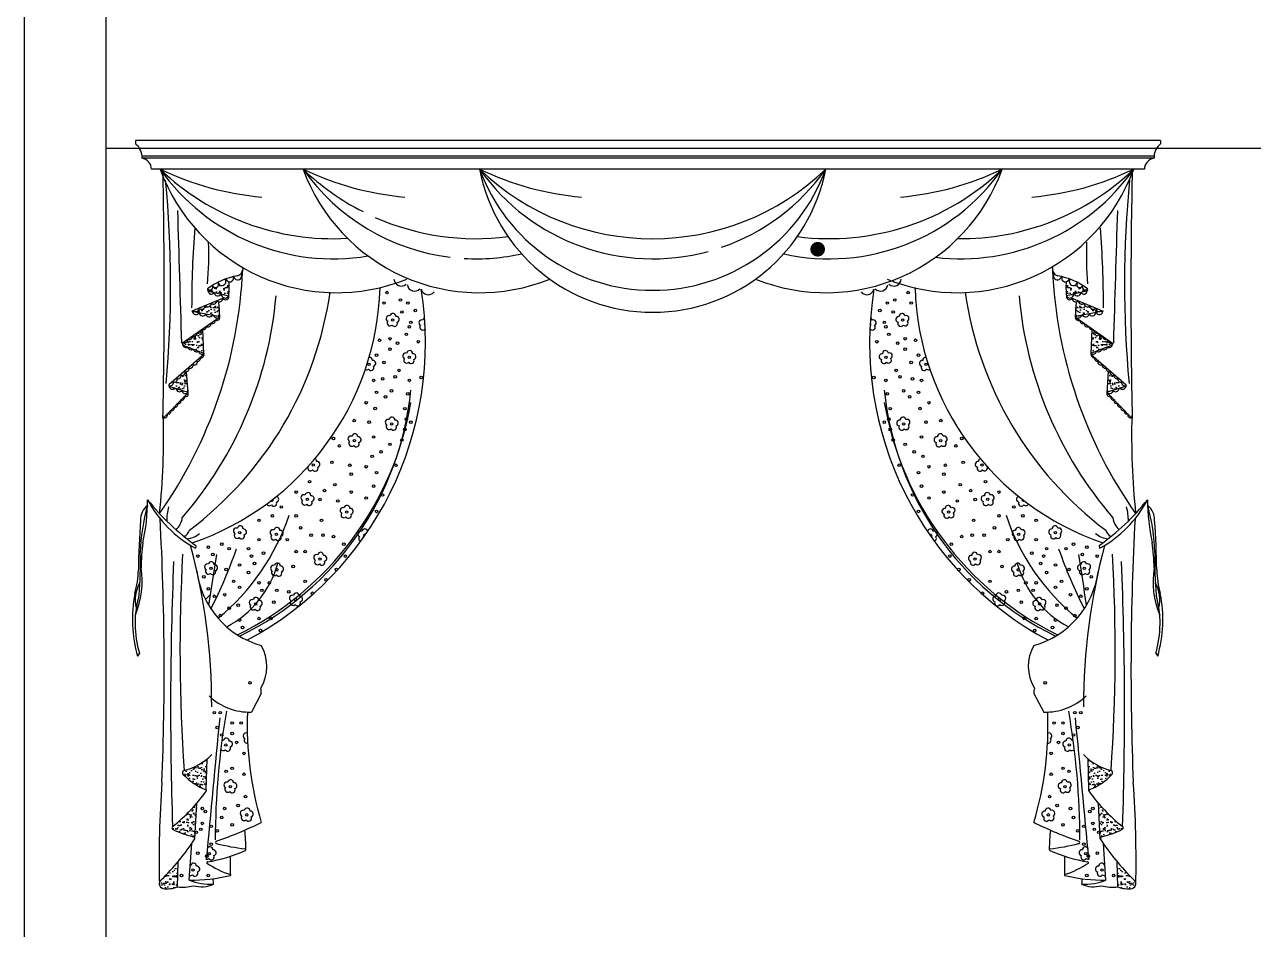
# Model space of a CAD drawing. Header units: inches. Extents: x 8.9 to 51.4, y 16 to 40.8.
# Drawn here: x 30.36 to 35.47, y 21.07 to 24.83 of the extents above; entities that cross this region are included whole.
import ezdxf

# ---------------------------------------------------------------- set-up
doc = ezdxf.new("R2010")
doc.units = ezdxf.units.IN
doc.header["$MEASUREMENT"] = 0
for name, color, linetype in [('02', 2, 'Continuous'), ('1', 1, 'Continuous'), ('4', 4, 'Continuous'), ('kadrbm', 4, 'Continuous')]:
    doc.layers.add(name, color=color, linetype=linetype)
pattern_1 = [(142.5, (36.10796, 23.697937), (0.00080543, 0.024636354), [0, -0.01943471, 0, -0.02173619, 0, -0.02077724]), (172.5, (36.10796, 23.697937), (-0.02262835, 0.03608394), [0, -0.010484514, 0, -0.01751681, 0, -0.006712646]), (212.5, (36.123687, 23.697937), (-0.03981741, 7.235e-05), [0, -0.006393, 0, -0.02301479, 0, -0.03004708]), (222.5, (36.123687, 23.697937), (-0.03843633, 0.01122194), [0, -0.0031965, 0, -0.01508747, 0, -0.01726109])]
pattern_2 = [(37.5, (29.790433, 23.697937), (-0.00080543, 0.024636354), [0, -0.01943471, 0, -0.02173619, 0, -0.02077724]), (7.5, (29.790433, 23.697937), (0.02262835, 0.03608394), [0, -0.010484514, 0, -0.01751681, 0, -0.006712646]), (327.5, (29.774706, 23.697937), (0.03981741, 7.235e-05), [0, -0.006393, 0, -0.02301479, 0, -0.03004708]), (317.5, (29.774706, 23.697937), (0.03843633, 0.01122194), [0, -0.0031965, 0, -0.01508747, 0, -0.01726109])]

# ---------------------------------------------------------------- blocks, each defined once
blk = doc.blocks.new('kadrbm')
at = {"layer": 'kadrbm', "color": 4}
blk.add_lwpolyline([(0, 0), (0, 24.7972), (21, 24.7972), (21, 0), (0, 0)], close=True, dxfattribs=at)
blk.add_lwpolyline([(20.6631, 0.3257), (20.6631, 24.4603), (0.3369, 24.4603), (0.3369, 0.3257), (20.6631, 0.3257)], dxfattribs=at)

msp = doc.modelspace()

# ---------------------------------------------------------------- hatches: boundary and pattern name
at = {"layer": '1'}
msp.add_hatch(color=256, dxfattribs=at).paths.add_polyline_path([(33.6867, 23.8978, 1), (33.6252, 23.8978, 1)])
h = msp.add_hatch(dxfattribs=at)
h.set_pattern_fill('AR-SAND', color=256, scale=0.000503386, style=0)
h.set_pattern_definition(pattern_1)
h.paths.add_polyline_path([(31.1623, 23.7594, -0.002213), (31.1646, 23.7606, 1.261236), (31.194, 23.7735, -0.003851), (31.1983, 23.7751, 0.308551), (31.2103, 23.7625, -0.033454), (31.2091, 23.7049), (31.209, 23.7049, 0.123261), (31.2087, 23.705), (31.1253, 23.7239, -0.404905), (31.121, 23.7332, 0.903782), (31.1416, 23.7476, -0.000451), (31.1421, 23.7479, 1.367822)])
h.paths.add_polyline_path([(31.0576, 23.6399, -0.022469), (31.0574, 23.6412), (31.0622, 23.6432, 0.696493), (31.0859, 23.653), (31.0868, 23.6534, 0.706726), (31.1107, 23.6632), (31.1116, 23.6636, 0.744617), (31.1358, 23.6736), (31.1364, 23.6738, 0.653987), (31.1595, 23.6834), (31.1603, 23.6837, 0.158064), (31.1677, 23.6796), (31.1717, 23.6178)])
h = msp.add_hatch(dxfattribs=at)
h.set_pattern_fill('AR-SAND', color=256, scale=0.000503386, style=0)
h.set_pattern_definition(pattern_2)
h.paths.add_polyline_path([(34.7361, 23.7594, 0.002213), (34.7338, 23.7606, -1.261236), (34.7044, 23.7735, 0.003851), (34.7001, 23.7751, -0.308551), (34.6881, 23.7625, 0.033454), (34.6893, 23.7049), (34.6894, 23.7049, -0.123261), (34.6897, 23.705), (34.7731, 23.7239, 0.404905), (34.7774, 23.7332, -0.903782), (34.7568, 23.7476, 0.000451), (34.7563, 23.7479, -1.367822)])
h.paths.add_polyline_path([(34.8408, 23.6399, 0.022469), (34.8409, 23.6412), (34.8362, 23.6432, -0.696493), (34.8125, 23.653), (34.8115, 23.6534, -0.706726), (34.7877, 23.6632), (34.7868, 23.6636, -0.744617), (34.7626, 23.6736), (34.762, 23.6738, -0.653987), (34.7388, 23.6834), (34.7381, 23.6837, -0.158064), (34.7307, 23.6796), (34.7267, 23.6178)])
h = msp.add_hatch(dxfattribs=at)
h.set_pattern_fill('AR-SAND', color=256, scale=0.000503386, style=0)
h.set_pattern_definition(pattern_1)
h.paths.add_polyline_path([(31.1019, 23.5629, -0.09209), (31.097, 23.5635, -0.536133), (31.0783, 23.5505), (31.0779, 23.5503, -0.519163), (31.0596, 23.5375), (31.0592, 23.5372, -0.545928), (31.0404, 23.524), (31.0399, 23.5237, -0.532779), (31.0212, 23.5107), (31.0173, 23.5079, 0.393423), (31.0189, 23.4994), (31.0611, 23.4829, 0.0036), (31.0613, 23.483, 0.003679), (31.0613, 23.4828), (31.1048, 23.4658, -0.101203), (31.1058, 23.4652)])
h = msp.add_hatch(dxfattribs=at)
h.set_pattern_fill('AR-SAND', color=256, scale=0.000503386, style=0)
h.set_pattern_definition(pattern_2)
h.paths.add_polyline_path([(34.7965, 23.5629, 0.09209), (34.8014, 23.5635, 0.536133), (34.8201, 23.5505), (34.8205, 23.5503, 0.519163), (34.8388, 23.5375), (34.8391, 23.5372, 0.545928), (34.858, 23.524), (34.8585, 23.5237, 0.532779), (34.8771, 23.5107), (34.881, 23.5079, -0.393423), (34.8795, 23.4994), (34.8373, 23.4829, -0.0036), (34.8371, 23.483, -0.003679), (34.8371, 23.4828), (34.7936, 23.4658, 0.101203), (34.7926, 23.4652)])
h = msp.add_hatch(dxfattribs=at)
h.set_pattern_fill('AR-SAND', color=256, scale=0.000503386, style=0)
h.set_pattern_definition(pattern_1)
h.paths.add_polyline_path([(31.0336, 23.3892, -0.105378), (31.0279, 23.3892, -0.508415), (31.0114, 23.3745, -0.486323), (30.9951, 23.3604, -0.486642), (30.9797, 23.3454, -0.590936), (30.9595, 23.3326, 0.250953), (30.9607, 23.3295), (31.0381, 23.304, -0.245867), (31.0397, 23.3028)])
h = msp.add_hatch(dxfattribs=at)
h.set_pattern_fill('AR-SAND', color=256, scale=0.000503386, style=0)
h.set_pattern_definition(pattern_2)
h.paths.add_polyline_path([(34.8648, 23.3892, 0.105378), (34.8705, 23.3892, 0.508415), (34.887, 23.3745, 0.486323), (34.9033, 23.3604, 0.486642), (34.9186, 23.3454, 0.590936), (34.9389, 23.3326, -0.250953), (34.9376, 23.3295), (34.8603, 23.304, 0.245867), (34.8587, 23.3028)])
h = msp.add_hatch(dxfattribs=at)
h.set_pattern_fill('AR-SAND', color=256, scale=0.000503386, style=0)
h.set_pattern_definition([(142.5, (36.10796, 23.499036), (0.00080543, 0.024636354), [0, -0.01943471, 0, -0.02173619, 0, -0.02077724]), (172.5, (36.10796, 23.499036), (-0.02262835, 0.03608394), [0, -0.010484514, 0, -0.01751681, 0, -0.006712646]), (212.5, (36.123687, 23.499036), (-0.03981741, 7.2346e-05), [0, -0.006392996, 0, -0.02301479, 0, -0.03004708]), (222.5, (36.123687, 23.499036), (-0.03843633, 0.01122194), [0, -0.0031965, 0, -0.01508747, 0, -0.01726109])])
h.paths.add_polyline_path([(31.0212, 21.7333, 0.420942), (31.0188, 21.7188, 0.117727), (31.1143, 21.653, -0.139443), (31.1157, 21.6525), (31.1187, 21.7813, -0.116669)])
h.paths.add_polyline_path([(31.059, 21.4589, -0.420641), (31.068, 21.4491), (31.076, 21.5974, -0.048778), (30.9747, 21.5003, 0.466885), (30.9755, 21.4896, 0.049498)])
h.paths.add_polyline_path([(30.9984, 21.3547, -0.026082), (30.9289, 21.2797, 0.201984), (30.9205, 21.2663, -0.000088), (30.9202, 21.2622, 0.329056), (30.9354, 21.2433, 0.122153), (30.9954, 21.2498)])
h = msp.add_hatch(dxfattribs=at)
h.set_pattern_fill('AR-SAND', color=256, scale=0.000503386, style=0)
h.set_pattern_definition([(37.5, (29.790433, 23.499036), (-0.00080543, 0.024636354), [0, -0.01943471, 0, -0.02173619, 0, -0.02077724]), (7.5, (29.790433, 23.499036), (0.02262835, 0.03608394), [0, -0.010484514, 0, -0.01751681, 0, -0.006712646]), (327.5, (29.774706, 23.499036), (0.03981741, 7.2346e-05), [0, -0.006392996, 0, -0.02301479, 0, -0.03004708]), (317.5, (29.774706, 23.499036), (0.03843633, 0.01122194), [0, -0.0031965, 0, -0.01508747, 0, -0.01726109])])
h.paths.add_polyline_path([(34.8772, 21.7333, -0.420942), (34.8796, 21.7188, -0.117727), (34.7841, 21.653, 0.139443), (34.7827, 21.6525), (34.7797, 21.7813, 0.116669)])
h.paths.add_polyline_path([(34.8394, 21.4589, 0.420641), (34.8303, 21.4491), (34.8223, 21.5974, 0.048778), (34.9237, 21.5003, -0.466885), (34.9229, 21.4896, -0.049498)])
h.paths.add_polyline_path([(34.9, 21.3547, 0.026082), (34.9695, 21.2797, -0.201984), (34.9779, 21.2663, 0.000088), (34.9782, 21.2622, -0.329056), (34.963, 21.2433, -0.122153), (34.903, 21.2498)])

# ---------------------------------------------------------------- linework, layer by layer
at = {"layer": '02'}
for p, q in [((30.8213, 24.349), (30.8213, 24.3358)), ((35.081, 24.349), (30.8213, 24.349)), ((35.081, 24.349), (35.081, 24.3358)), ((35.0535, 24.284), (30.8487, 24.284)), ((35.0534, 24.2758), (30.8488, 24.2758)), ((35.0133, 24.2302), (30.888, 24.2302)), ((31.1125, 22.4433), (31.1318, 22.4626)), ((31.2865, 21.9699), (31.2924, 21.9757))]:
    msp.add_line(p, q, dxfattribs=at)
for centre, radius, start, end in [((30.7776, 24.2795), 0.0712, 357.0244, 52.2456), ((35.1246, 24.2795), 0.0712, 127.7544, 182.9756), ((30.8399, 24.2284), 0.0482, 2.1223, 79.3215), ((35.0614, 24.2284), 0.0482, 100.6785, 177.8659), ((31.4535, 25.3357), 1.2258, 244.3954, 265.0093), ((31.6429, 24.9818), 1.0402, 226.2643, 273.2493), ((31.6429, 24.7387), 0.8807, 215.2614, 279.4511), ((31.6572, 24.498), 0.7807, 200.0576, 291.9283), ((32.237, 24.9818), 1.0402, 226.2643, 243.1369), ((32.0476, 25.3357), 1.2258, 244.3954, 265.0093), ((32.237, 24.7387), 0.8807, 215.2614, 262.9847), ((32.2513, 24.498), 0.7807, 200.0576, 291.9283), ((32.781, 25.3357), 1.2258, 244.3954, 265.0093), ((32.9704, 24.9818), 1.0402, 226.2643, 313.7357), ((32.9704, 24.7387), 0.8807, 215.2614, 285.1991), ((32.9704, 24.4928), 0.7656, 200.0576, 339.9424), ((32.9704, 24.3682), 0.7323, 190.8605, 349.1395), ((32.9704, 24.7387), 0.8807, 288.9774, 324.7386), ((33.6896, 24.498), 0.7807, 248.0717, 339.9424), ((33.7038, 24.7387), 0.8807, 257.6091, 324.7386), ((33.7038, 24.9818), 1.0402, 262.6955, 313.7357), ((34.2356, 24.498), 0.7807, 248.0717, 339.9424), ((33.8932, 25.3357), 1.2258, 274.9907, 295.6046), ((34.2498, 24.7387), 0.8807, 263.1945, 324.7386), ((34.2498, 24.9818), 1.0402, 269.315, 313.7357), ((34.4392, 25.3357), 1.2258, 274.9907, 295.6046), ((32.237, 24.9818), 1.0402, 246.2041, 277.3045), ((32.237, 24.7387), 0.8807, 266.7992, 282.3909), ((29.3609, 23.8984), 1.9081, 324.8658, 357.4563), ((36.5375, 23.8984), 1.9081, 182.5437, 215.1342), ((29.7884, 23.8454), 1.6233, 319.1292, 355.0105), ((30.1389, 23.9343), 1.5066, 307.0019, 351.7912), ((35.7595, 23.9343), 1.5066, 188.2088, 232.9981), ((36.11, 23.8454), 1.6233, 184.9895, 220.8708)]:
    msp.add_arc(centre, radius, start, end, dxfattribs=at)
at = {"layer": '1'}
for p, q in [((31.267, 23.8217), (31.2672, 23.8137)), ((34.6314, 23.8217), (34.6312, 23.8137)), ((31.1894, 23.6958), (31.0557, 23.6405)), ((31.1253, 23.7239), (31.209, 23.7049)), ((31.209, 23.7038), (31.208, 23.7034)), ((34.7731, 23.7239), (34.6894, 23.7049)), ((34.6894, 23.7038), (34.6904, 23.7034)), ((34.709, 23.6958), (34.8426, 23.6405)), ((31.0558, 23.6402), (31.1715, 23.6179)), ((31.1717, 23.6177), (31.1677, 23.6796)), ((34.7267, 23.6177), (34.7307, 23.6796)), ((34.8426, 23.6402), (34.7269, 23.6179)), ((31.1718, 23.6159), (31.0173, 23.5079)), ((34.7266, 23.6159), (34.881, 23.5079)), ((31.1058, 23.4652), (31.1019, 23.5629)), ((34.7926, 23.4652), (34.7965, 23.5629)), ((31.0189, 23.4994), (31.1049, 23.4657)), ((34.8795, 23.4994), (34.7935, 23.4657)), ((31.1059, 23.4611), (30.9601, 23.3343)), ((31.1059, 23.4611), (31.1058, 23.4634)), ((34.7925, 23.4611), (34.7926, 23.4634)), ((34.7925, 23.4611), (34.9383, 23.3343)), ((31.0398, 23.3012), (31.0336, 23.3892)), ((34.8586, 23.3012), (34.8648, 23.3892)), ((31.0398, 23.3012), (30.9356, 23.1956)), ((30.9607, 23.3295), (31.0388, 23.3037)), ((34.8586, 23.3012), (34.9628, 23.1956)), ((34.9376, 23.3295), (34.8596, 23.3037)), ((31.0724, 22.6677), (31.0709, 22.656)), ((34.826, 22.6677), (34.8275, 22.656)), ((30.8379, 22.2203), (30.8297, 22.2075)), ((35.0604, 22.2203), (35.0687, 22.2075)), ((31.3441, 22.0537), (31.303, 21.9758)), ((34.5543, 22.0537), (34.5954, 21.9758)), ((31.1157, 21.6525), (31.1187, 21.7813)), ((34.7827, 21.6525), (34.7797, 21.7813)), ((31.068, 21.4491), (31.076, 21.5974)), ((34.8303, 21.4491), (34.8223, 21.5974)), ((31.0445, 21.2785), (31.0555, 21.4303)), ((34.8539, 21.2785), (34.8429, 21.4303)), ((30.9954, 21.2498), (30.9984, 21.3547)), ((34.903, 21.2498), (34.9, 21.3547))]:
    msp.add_line(p, q, dxfattribs=at)
for centre, radius in [((31.8666, 23.7177), 0.00532), ((31.9223, 23.6868), 0.00532), ((33.9761, 23.6868), 0.00532), ((34.0318, 23.7177), 0.00532), ((31.8542, 23.6744), 0.00532), ((31.9285, 23.6373), 0.00532), ((31.9532, 23.6744), 0.00532), ((31.9841, 23.6435), 0.00532), ((33.9142, 23.6435), 0.00532), ((33.9452, 23.6744), 0.00532), ((33.9699, 23.6373), 0.00532), ((34.0442, 23.6744), 0.00532), ((31.8898, 23.6034), 0.00487), ((31.9656, 23.5941), 0.00532), ((33.9328, 23.5941), 0.00532), ((34.0086, 23.6034), 0.00487), ((31.947, 23.5446), 0.00532), ((31.9594, 23.5755), 0.00532), ((33.939, 23.5755), 0.00532), ((33.9514, 23.5446), 0.00532), ((31.8357, 23.5199), 0.00532), ((31.879, 23.5261), 0.00532), ((31.879, 23.4828), 0.00532), ((31.9099, 23.5076), 0.00532), ((31.9965, 23.5137), 0.00532), ((33.9019, 23.5137), 0.00532), ((33.9885, 23.5076), 0.00532), ((34.0194, 23.5261), 0.00532), ((34.0194, 23.4828), 0.00532), ((34.0627, 23.5199), 0.00532), ((31.8233, 23.4581), 0.00532), ((31.959, 23.4489), 0.00487), ((33.9394, 23.4489), 0.00487), ((34.0751, 23.4581), 0.00532), ((31.7921, 23.4205), 0.00487), ((31.8542, 23.4272), 0.00532), ((31.9163, 23.3946), 0.00532), ((33.9821, 23.3946), 0.00532), ((34.0442, 23.4272), 0.00532), ((34.1063, 23.4205), 0.00487), ((31.8109, 23.3531), 0.00532), ((31.8483, 23.3598), 0.00532), ((31.9004, 23.368), 0.00532), ((31.9594, 23.3531), 0.00532), ((32.0089, 23.3654), 0.00532), ((33.8895, 23.3654), 0.00532), ((33.939, 23.3531), 0.00532), ((33.998, 23.368), 0.00532), ((34.0501, 23.3598), 0.00532), ((34.0875, 23.3531), 0.00532), ((31.8233, 23.3036), 0.00532), ((31.8604, 23.2851), 0.00532), ((31.8852, 23.3098), 0.00532), ((31.9532, 23.2974), 0.00532), ((33.9452, 23.2974), 0.00532), ((34.0132, 23.3098), 0.00532), ((34.038, 23.2851), 0.00532), ((34.0751, 23.3036), 0.00532), ((31.78, 23.2604), 0.00532), ((31.8174, 23.2362), 0.00532), ((31.9408, 23.2356), 0.00532), ((33.9576, 23.2356), 0.00532), ((34.081, 23.2362), 0.00532), ((34.1184, 23.2604), 0.00532), ((31.7305, 23.1862), 0.00532), ((31.7924, 23.18), 0.00532), ((31.947, 23.1924), 0.00532), ((31.9656, 23.18), 0.00532), ((33.9328, 23.18), 0.00532), ((33.9514, 23.1924), 0.00532), ((34.106, 23.18), 0.00532), ((34.1679, 23.1862), 0.00532), ((31.8857, 23.1724), 0.00487), ((31.9408, 23.1491), 0.00532), ((33.9576, 23.1491), 0.00532), ((34.0127, 23.1724), 0.00487), ((31.6439, 23.112), 0.00532), ((31.6686, 23.0811), 0.00532), ((31.731, 23.1033), 0.00487), ((31.8109, 23.1182), 0.00532), ((31.8792, 23.0879), 0.00532), ((31.9285, 23.1058), 0.00532), ((33.9699, 23.1058), 0.00532), ((34.0192, 23.0879), 0.00532), ((34.0875, 23.1182), 0.00532), ((34.1674, 23.1033), 0.00487), ((34.2298, 23.0811), 0.00532), ((34.2545, 23.112), 0.00532), ((31.8047, 23.0379), 0.00532), ((31.8418, 23.0564), 0.00532), ((34.0565, 23.0564), 0.00532), ((34.0937, 23.0379), 0.00532), ((31.5601, 23.0017), 0.00487), ((31.6377, 23.0131), 0.00532), ((31.7119, 23.0008), 0.00532), ((31.78, 22.9946), 0.00532), ((31.9037, 23.0008), 0.00532), ((33.9947, 23.0008), 0.00532), ((34.1184, 22.9946), 0.00532), ((34.1865, 23.0008), 0.00532), ((34.2607, 23.0131), 0.00532), ((34.3383, 23.0017), 0.00487), ((31.5449, 22.9328), 0.00532), ((31.6501, 22.9204), 0.00532), ((31.7181, 22.9637), 0.00532), ((31.8233, 22.9699), 0.00532), ((34.0751, 22.9699), 0.00532), ((34.1803, 22.9637), 0.00532), ((34.2483, 22.9204), 0.00532), ((34.3535, 22.9328), 0.00532), ((31.4892, 22.8895), 0.00532), ((31.6067, 22.8957), 0.00532), ((31.7181, 22.8895), 0.00532), ((31.8109, 22.9143), 0.00532), ((31.848, 22.8772), 0.00532), ((34.0504, 22.8772), 0.00532), ((34.0875, 22.9143), 0.00532), ((34.1803, 22.8895), 0.00532), ((34.2917, 22.8957), 0.00532), ((34.4092, 22.8895), 0.00532), ((31.4273, 22.8277), 0.00532), ((31.5356, 22.8594), 0.00487), ((31.5882, 22.8586), 0.00532), ((31.6624, 22.8525), 0.00532), ((31.78, 22.8648), 0.00532), ((34.1184, 22.8648), 0.00532), ((34.236, 22.8525), 0.00532), ((34.3102, 22.8586), 0.00532), ((34.3628, 22.8594), 0.00487), ((34.4711, 22.8277), 0.00532), ((31.3345, 22.7721), 0.00532), ((31.3902, 22.7907), 0.00532), ((31.4892, 22.7907), 0.00532), ((31.5944, 22.7721), 0.00532), ((31.6985, 22.8065), 0.00487), ((31.8233, 22.8092), 0.00532), ((34.0751, 22.8092), 0.00532), ((34.1999, 22.8065), 0.00487), ((34.304, 22.7721), 0.00532), ((34.4092, 22.7907), 0.00532), ((34.5082, 22.7907), 0.00532), ((34.5639, 22.7721), 0.00532), ((31.2548, 22.7211), 0.00487), ((31.5077, 22.7412), 0.00532), ((34.3906, 22.7412), 0.00532), ((34.6436, 22.7211), 0.00487), ((31.1798, 22.6732), 0.00532), ((31.3345, 22.6918), 0.00532), ((31.4073, 22.7145), 0.00487), ((31.4521, 22.6918), 0.00532), ((31.5511, 22.7103), 0.00532), ((31.6006, 22.7103), 0.00532), ((31.6441, 22.7047), 0.00532), ((31.6872, 22.6732), 0.00532), ((34.2112, 22.6732), 0.00532), ((34.2543, 22.7047), 0.00532), ((34.2978, 22.7103), 0.00532), ((34.3473, 22.7103), 0.00532), ((34.4463, 22.6918), 0.00532), ((34.4911, 22.7145), 0.00487), ((34.5639, 22.6918), 0.00532), ((34.7186, 22.6732), 0.00532), ((31.0808, 22.6238), 0.00532), ((31.1242, 22.6609), 0.00532), ((31.1427, 22.63), 0.00532), ((31.2108, 22.6547), 0.00532), ((31.2912, 22.6547), 0.00532), ((31.3036, 22.6238), 0.00532), ((31.3531, 22.6361), 0.00532), ((31.4892, 22.6423), 0.00532), ((31.5263, 22.6423), 0.00532), ((31.6934, 22.6238), 0.00532), ((34.205, 22.6238), 0.00532), ((34.3721, 22.6423), 0.00532), ((34.4092, 22.6423), 0.00532), ((34.5453, 22.6361), 0.00532), ((34.5948, 22.6238), 0.00532), ((34.6072, 22.6547), 0.00532), ((34.6876, 22.6547), 0.00532), ((34.7557, 22.63), 0.00532), ((34.7742, 22.6609), 0.00532), ((34.8175, 22.6238), 0.00532), ((31.135, 22.5724), 0.00487), ((31.1984, 22.5682), 0.00532), ((31.2541, 22.5867), 0.00532), ((31.316, 22.5929), 0.00532), ((31.4095, 22.5666), 0.00487), ((31.4768, 22.5805), 0.00532), ((31.5886, 22.6113), 0.00487), ((31.6562, 22.5682), 0.00532), ((34.2422, 22.5682), 0.00532), ((34.3098, 22.6113), 0.00487), ((34.4216, 22.5805), 0.00532), ((34.4889, 22.5666), 0.00487), ((34.5824, 22.5929), 0.00532), ((34.6443, 22.5867), 0.00532), ((34.7, 22.5682), 0.00532), ((34.7634, 22.5724), 0.00487), ((31.1056, 22.5373), 0.00532), ((31.2293, 22.5187), 0.00532), ((31.2912, 22.5558), 0.00532), ((31.3345, 22.5125), 0.00532), ((31.3778, 22.5125), 0.00532), ((31.5263, 22.5187), 0.00532), ((31.6129, 22.5249), 0.00532), ((34.2855, 22.5249), 0.00532), ((34.3721, 22.5187), 0.00532), ((34.5206, 22.5125), 0.00532), ((34.5639, 22.5125), 0.00532), ((34.6072, 22.5558), 0.00532), ((34.6691, 22.5187), 0.00532), ((34.7928, 22.5373), 0.00532), ((31.1242, 22.4878), 0.00532), ((31.1922, 22.4631), 0.00532), ((31.2541, 22.494), 0.00532), ((31.3469, 22.4816), 0.00532), ((31.4088, 22.4816), 0.00532), ((31.4583, 22.4755), 0.00532), ((31.5572, 22.4693), 0.00532), ((34.3411, 22.4693), 0.00532), ((34.4401, 22.4755), 0.00532), ((34.4896, 22.4816), 0.00532), ((34.5515, 22.4816), 0.00532), ((34.6443, 22.494), 0.00532), ((34.7062, 22.4631), 0.00532), ((34.7742, 22.4878), 0.00532), ((31.1489, 22.4569), 0.00532), ((31.2479, 22.4198), 0.00532), ((31.3206, 22.4241), 0.00487), ((31.3964, 22.4322), 0.00532), ((31.4877, 22.4426), 0.00487), ((34.4107, 22.4426), 0.00487), ((34.502, 22.4322), 0.00532), ((34.5778, 22.4241), 0.00487), ((34.6505, 22.4198), 0.00532), ((34.7495, 22.4569), 0.00532), ((31.1737, 22.3766), 0.00532), ((31.2108, 22.4075), 0.00532), ((31.2541, 22.358), 0.00532), ((31.3345, 22.3642), 0.00532), ((31.384, 22.3642), 0.00532), ((34.5144, 22.3642), 0.00532), ((34.5639, 22.3642), 0.00532), ((34.6443, 22.358), 0.00532), ((34.6876, 22.4075), 0.00532), ((34.7247, 22.3766), 0.00532), ((31.2665, 22.3271), 0.00532), ((31.3407, 22.3148), 0.00532), ((34.5577, 22.3148), 0.00532), ((34.6319, 22.3271), 0.00532), ((31.2974, 22.0973), 0.00532), ((34.601, 22.0973), 0.00532), ((31.1489, 21.9737), 0.00532), ((31.1737, 21.9737), 0.00532), ((34.7247, 21.9737), 0.00532), ((34.7495, 21.9737), 0.00532), ((31.1613, 21.9119), 0.00532), ((31.2231, 21.9305), 0.00532), ((31.2603, 21.9305), 0.00532), ((34.6381, 21.9305), 0.00532), ((34.6752, 21.9305), 0.00532), ((34.7371, 21.9119), 0.00532), ((31.1798, 21.881), 0.00532), ((31.2231, 21.8872), 0.00532), ((31.2417, 21.8501), 0.00532), ((34.6567, 21.8501), 0.00532), ((34.6752, 21.8872), 0.00532), ((34.7186, 21.881), 0.00532), ((31.1969, 21.8398), 0.00487), ((31.2725, 21.8043), 0.00532), ((34.6259, 21.8043), 0.00532), ((34.7015, 21.8398), 0.00487), ((31.1982, 21.7301), 0.00532), ((31.223, 21.7425), 0.00532), ((31.2725, 21.7177), 0.00532), ((34.6259, 21.7177), 0.00532), ((34.6754, 21.7425), 0.00532), ((34.7002, 21.7301), 0.00532), ((31.2154, 21.6668), 0.00487), ((34.683, 21.6668), 0.00487), ((31.2786, 21.625), 0.00532), ((34.6198, 21.625), 0.00532), ((31.0992, 21.5756), 0.00532), ((31.1116, 21.5632), 0.00532), ((31.192, 21.5756), 0.00532), ((31.2477, 21.5879), 0.00532), ((31.2835, 21.5493), 0.00487), ((34.6149, 21.5493), 0.00487), ((34.6507, 21.5879), 0.00532), ((34.7064, 21.5756), 0.00532), ((34.7868, 21.5632), 0.00532), ((34.7992, 21.5756), 0.00532), ((31.0992, 21.5138), 0.00532), ((31.1363, 21.5014), 0.00532), ((31.1796, 21.5385), 0.00532), ((31.223, 21.5076), 0.00532), ((34.6754, 21.5076), 0.00532), ((34.7187, 21.5385), 0.00532), ((34.7621, 21.5014), 0.00532), ((34.7992, 21.5138), 0.00532), ((31.0745, 21.4767), 0.00532), ((31.093, 21.4891), 0.00532), ((31.1611, 21.4829), 0.00532), ((34.7373, 21.4829), 0.00532), ((34.8054, 21.4891), 0.00532), ((34.8239, 21.4767), 0.00532), ((31.0807, 21.3902), 0.00532), ((31.1288, 21.3887), 0.00487), ((31.1363, 21.4273), 0.00532), ((34.7621, 21.4273), 0.00532), ((34.7696, 21.3887), 0.00487), ((34.8177, 21.3902), 0.00532), ((31.1178, 21.3778), 0.00532), ((34.7806, 21.3778), 0.00532), ((31.0126, 21.2975), 0.00532), ((31.0608, 21.3207), 0.00487), ((31.124, 21.2975), 0.00532), ((34.7744, 21.2975), 0.00532), ((34.8376, 21.3207), 0.00487), ((34.8858, 21.2975), 0.00532)]:
    msp.add_circle(centre, radius, dxfattribs=at)
for centre, radius, start, end in [((7.083, 23.7073), 23.8581, 358.77105, 1.26152), ((58.8154, 23.7073), 23.8581, 178.73848, 181.22895), ((26.5219, 23.7502), 4.4456, 354.7139, 5.6056), ((39.3765, 23.7502), 4.4456, 174.3944, 185.2861), ((489.1941, 37.5636), 458.3972, 181.688293, 181.757075), ((-423.2957, 37.5636), 458.3972, 358.242925, 358.311707), ((35.2977, 23.6574), 4.2428, 175.558, 180.0377), ((30.6007, 23.6574), 4.2428, 359.9623, 4.442), ((29.6007, 23.876), 1.5253, 355.4061, 1.8996), ((36.2977, 23.876), 1.5253, 178.1004, 184.5939), ((31.2461, 23.7877), 0.0167, 191.4106, 39.834), ((31.2374, 23.8163), 0.0298, 285.9928, 354.896), ((34.661, 23.8163), 0.0298, 185.104, 254.0072), ((34.6523, 23.7877), 0.0167, 140.166, 348.5894), ((31.1306, 23.7414), 0.0127, 220.8458, 29.2726), ((31.2969, 23.4993), 0.2929, 100.0739, 126.8596), ((31.154, 23.7504), 0.0122, 191.974, 47.2934), ((31.1808, 23.7636), 0.0165, 190.5271, 36.8873), ((31.2134, 23.7776), 0.0154, 189.4819, 23.9029), ((30.7792, 23.7423), 0.4316, 354.8813, 2.6822), ((31.926, 23.7754), 0.0306, 182.9601, 311.2011), ((31.9813, 23.7548), 0.0306, 188.1029, 316.3439), ((33.9171, 23.7548), 0.0306, 223.6561, 351.8971), ((33.9724, 23.7754), 0.0306, 228.7989, 357.0399), ((34.6015, 23.4993), 0.2929, 53.1404, 79.9261), ((34.685, 23.7776), 0.0154, 156.0971, 350.5181), ((35.1192, 23.7423), 0.4316, 177.3178, 185.1187), ((34.7176, 23.7636), 0.0165, 143.1127, 349.4729), ((34.7444, 23.7504), 0.0122, 132.7066, 348.026), ((34.7678, 23.7414), 0.0127, 150.7274, 319.1542), ((30.6823, 23.7717), 1.1557, 288.9375, 358.347), ((31.1279, 23.7308), 0.00731, 157.0281, 265.3566), ((31.1365, 23.7244), 0.0129, 178.0197, 333.9979), ((31.1636, 23.7193), 0.0153, 182.2703, 332.082), ((31.1703, 23.693), 0.0137, 222.8982, 1.9882), ((31.1943, 23.7103), 0.0153, 174.598, 339.7543), ((31.1955, 23.702), 0.0137, 217.1438, 7.7427), ((31.2087, 23.7044), 0.000607, 283.0388, 91.2299), ((30.6277, 23.5093), 1.3987, 297.9806, 9.1766), ((32.0383, 23.7394), 0.0306, 193.2458, 321.4868), ((33.8601, 23.7394), 0.0306, 218.5132, 346.7542), ((35.2707, 23.5093), 1.3987, 170.8234, 242.0194), ((35.216, 23.7717), 1.1557, 181.653, 251.0625), ((34.6897, 23.7044), 0.000607, 88.7701, 256.9612), ((34.7029, 23.702), 0.0137, 172.2573, 322.8562), ((34.7041, 23.7103), 0.0153, 200.2457, 5.402), ((34.7281, 23.693), 0.0137, 178.0118, 317.1018), ((34.7348, 23.7193), 0.0153, 207.918, 357.7297), ((34.7619, 23.7244), 0.0129, 206.0021, 1.9803), ((34.7705, 23.7308), 0.00731, 274.6434, 22.9719), ((31.0559, 23.6404), 0.000189, 96.4085, 258.1948), ((31.0727, 23.6418), 0.0153, 182.2703, 332.082), ((31.0722, 23.6525), 0.0137, 222.7294, 2.1571), ((31.097, 23.6625), 0.0137, 217.1438, 2.943), ((31.1222, 23.6722), 0.0137, 217.1438, 7.7427), ((31.1459, 23.6837), 0.0137, 226.0749, 358.8116), ((34.7525, 23.6837), 0.0137, 181.1884, 313.9251), ((34.7762, 23.6722), 0.0137, 172.2573, 322.8562), ((34.8014, 23.6625), 0.0137, 177.057, 322.8562), ((34.8257, 23.6418), 0.0153, 207.918, 357.7297), ((34.8262, 23.6525), 0.0137, 177.8429, 317.2706), ((34.8425, 23.6404), 0.000189, 281.8052, 83.5915), ((31.1015, 23.6364), 0.0153, 187.8272, 332.082), ((31.1291, 23.6321), 0.0153, 191.8868, 326.2668), ((31.1214, 23.5887), 0.0137, 241.8705, 7.7427), ((31.1398, 23.6026), 0.0137, 247.8972, 3.6709), ((31.1608, 23.6274), 0.0153, 197.7503, 317.8369), ((31.1594, 23.6139), 0.012, 240.3771, 11.9259), ((31.1709, 23.6168), 0.00125, 318.0133, 62.1326), ((31.8752, 23.6101), 0.0121, 68.1465, 242.375), ((31.8789, 23.5917), 0.0121, 140.1465, 314.375), ((31.8916, 23.6194), 0.0121, 356.1465, 170.375), ((31.8976, 23.5894), 0.0121, 212.1465, 26.375), ((31.9055, 23.6066), 0.0121, 284.1465, 98.375), ((32.0114, 23.5927), 0.0121, 68.1465, 242.375), ((32.0278, 23.6019), 0.0121, 115.6547, 170.375), ((32.026, 23.586), 0.00487, 112.7384, 253.5388), ((33.8724, 23.586), 0.00487, 286.4612, 67.2616), ((33.8706, 23.6019), 0.0121, 9.625, 64.3453), ((33.887, 23.5927), 0.0121, 297.625, 111.8535), ((33.9929, 23.6066), 0.0121, 81.625, 255.8535), ((34.0008, 23.5894), 0.0121, 153.625, 327.8535), ((34.0068, 23.6194), 0.0121, 9.625, 183.8535), ((34.0195, 23.5917), 0.0121, 225.625, 39.8535), ((34.0232, 23.6101), 0.0121, 297.625, 111.8535), ((34.7275, 23.6168), 0.00125, 117.8674, 221.9867), ((34.7376, 23.6274), 0.0153, 222.1631, 342.2497), ((34.739, 23.6139), 0.012, 168.0741, 299.6229), ((34.7586, 23.6026), 0.0137, 176.3291, 292.1028), ((34.7692, 23.6321), 0.0153, 213.7332, 348.1132), ((34.777, 23.5887), 0.0137, 172.2573, 298.1295), ((34.7969, 23.6364), 0.0153, 207.918, 352.1728), ((31.0456, 23.5367), 0.0137, 247.6939, 3.887), ((31.0643, 23.5503), 0.0137, 248.3701, 1.4498), ((31.0833, 23.5633), 0.0137, 246.8646, 1.4587), ((31.1013, 23.5765), 0.0137, 251.4765, 0.6017), ((32.0151, 23.5742), 0.0121, 140.1465, 314.375), ((32.0338, 23.572), 0.0121, 212.1465, 226.0447), ((33.8646, 23.572), 0.0121, 313.9553, 327.8535), ((33.8833, 23.5742), 0.0121, 225.625, 39.8535), ((34.7971, 23.5765), 0.0137, 179.3983, 288.5235), ((34.8151, 23.5633), 0.0137, 178.5413, 293.1354), ((34.8341, 23.5503), 0.0137, 178.5502, 291.6299), ((34.8528, 23.5367), 0.0137, 176.113, 292.3061), ((31.0227, 23.5045), 0.00637, 147.2526, 233.156), ((31.0321, 23.5048), 0.0153, 194.1459, 298.3087), ((31.0262, 23.5234), 0.0137, 248.8611, 1.0521), ((31.053, 23.4959), 0.0153, 195.3063, 302.8091), ((34.8454, 23.4959), 0.0153, 237.1909, 344.6937), ((34.8722, 23.5234), 0.0137, 178.9479, 291.1389), ((34.8662, 23.5048), 0.0153, 241.6913, 345.8541), ((34.8757, 23.5045), 0.00637, 306.844, 32.7474), ((31.076, 23.4873), 0.0153, 196.1197, 300.3275), ((31.0782, 23.4453), 0.0137, 248.1045, 7.7427), ((31.0986, 23.4768), 0.0153, 190.3273, 301.5282), ((31.093, 23.4607), 0.0137, 257.9107, 7.7427), ((31.1038, 23.4631), 0.00292, 304.7703, 70.3933), ((31.794, 23.4364), 0.0121, 356.1465, 99.7761), ((31.8078, 23.4236), 0.0121, 284.1465, 98.375), ((31.9444, 23.4556), 0.0121, 68.1465, 242.375), ((31.9481, 23.4372), 0.0121, 140.1465, 314.375), ((31.9608, 23.4648), 0.0121, 356.1465, 170.375), ((31.9668, 23.4349), 0.0121, 212.1465, 26.375), ((31.9747, 23.4521), 0.0121, 284.1465, 98.375), ((33.9237, 23.4521), 0.0121, 81.625, 255.8535), ((33.9316, 23.4349), 0.0121, 153.625, 327.8535), ((33.9376, 23.4648), 0.0121, 9.625, 183.8535), ((33.9503, 23.4372), 0.0121, 225.625, 39.8535), ((33.954, 23.4556), 0.0121, 297.625, 111.8535), ((34.0906, 23.4236), 0.0121, 81.625, 255.8535), ((34.1044, 23.4364), 0.0121, 80.2239, 183.8535), ((34.7946, 23.4631), 0.00292, 109.6067, 235.2297), ((34.8054, 23.4607), 0.0137, 172.2573, 282.0893), ((34.7998, 23.4768), 0.0153, 238.4718, 349.6727), ((34.8201, 23.4453), 0.0137, 172.2573, 291.8955), ((34.8224, 23.4873), 0.0153, 239.6725, 343.8803), ((31.0143, 23.3878), 0.0137, 241.7827, 7.7427), ((31.0308, 23.4026), 0.0137, 242.9608, 7.7427), ((31.0473, 23.4173), 0.0137, 244.1488, 7.7427), ((31.0653, 23.4313), 0.0137, 238.6798, 7.7427), ((31.7812, 23.4087), 0.0121, 244.1231, 314.375), ((31.7999, 23.4065), 0.0121, 212.1465, 26.375), ((34.0985, 23.4065), 0.0121, 153.625, 327.8535), ((34.1172, 23.4087), 0.0121, 225.625, 295.8769), ((34.8331, 23.4313), 0.0137, 172.2573, 301.3202), ((34.851, 23.4173), 0.0137, 172.2573, 295.8512), ((34.8676, 23.4026), 0.0137, 172.2573, 297.0392), ((34.8841, 23.3878), 0.0137, 172.2573, 298.2173), ((30.9661, 23.3446), 0.0137, 241.0355, 7.7427), ((30.963, 23.3323), 0.00355, 145.1579, 230.5144), ((30.9815, 23.3589), 0.0137, 240.3516, 7.7427), ((30.9978, 23.3738), 0.0137, 243.0424, 7.7427), ((34.9006, 23.3738), 0.0137, 172.2573, 296.9576), ((34.9168, 23.3589), 0.0137, 172.2573, 299.6484), ((34.9323, 23.3446), 0.0137, 172.2573, 298.9645), ((34.9354, 23.3323), 0.00355, 309.4856, 34.8421), ((30.976, 23.3317), 0.0153, 188.162, 315.2771), ((31.0051, 23.3216), 0.0153, 186.4455, 316.9935), ((31.0142, 23.2818), 0.0107, 243.7919, 31.9682), ((31.0299, 23.3134), 0.0153, 182.2703, 186.1905), ((31.0299, 23.3134), 0.0153, 192.97, 310.8063), ((31.0304, 23.2965), 0.0107, 243.7919, 31.9682), ((31.0378, 23.3019), 0.00211, 342.3096, 81.033), ((30.6953, 23.4393), 1.2768, 295.9443, 354.3128), ((35.2031, 23.4393), 1.2768, 185.6872, 244.0557), ((34.868, 23.2965), 0.0107, 148.0318, 296.2081), ((34.8685, 23.3134), 0.0153, 229.1937, 347.03), ((34.8606, 23.3019), 0.00211, 98.967, 197.6904), ((34.8842, 23.2818), 0.0107, 148.0318, 296.2081), ((34.8933, 23.3216), 0.0153, 223.0065, 353.5545), ((34.8685, 23.3134), 0.0153, 353.8095, 357.7297), ((34.9224, 23.3317), 0.0153, 224.7229, 351.838), ((30.9729, 23.2391), 0.0107, 243.7919, 31.9682), ((30.9866, 23.2531), 0.0107, 243.7919, 31.9682), ((31.0006, 23.2678), 0.0107, 243.7919, 31.9682), ((30.6594, 23.485), 1.3253, 296.2464, 350.3005), ((35.239, 23.485), 1.3253, 189.6995, 243.7536), ((34.8978, 23.2678), 0.0107, 148.0318, 296.2081), ((34.9118, 23.2531), 0.0107, 148.0318, 296.2081), ((34.9255, 23.2391), 0.0107, 148.0318, 296.2081), ((27.8256, 23.122), 3.1125, 354.0667, 1.5646), ((30.9435, 23.2089), 0.0107, 243.7919, 31.9682), ((30.9582, 23.2243), 0.0107, 243.7919, 31.9682), ((31.8711, 23.1792), 0.0121, 68.1465, 242.375), ((31.8876, 23.1884), 0.0121, 356.1465, 170.375), ((31.9014, 23.1756), 0.0121, 284.1465, 98.375), ((33.997, 23.1756), 0.0121, 81.625, 255.8535), ((34.0108, 23.1884), 0.0121, 9.625, 183.8535), ((34.0273, 23.1792), 0.0121, 297.625, 111.8535), ((34.9402, 23.2243), 0.0107, 148.0318, 296.2081), ((34.9549, 23.2089), 0.0107, 148.0318, 296.2081), ((38.0728, 23.122), 3.1125, 178.4354, 185.9333), ((31.7329, 23.1192), 0.0121, 356.1465, 170.375), ((31.8748, 23.1607), 0.0121, 140.1465, 314.375), ((31.8935, 23.1585), 0.0121, 212.1465, 26.375), ((34.0049, 23.1585), 0.0121, 153.625, 327.8535), ((34.0236, 23.1607), 0.0121, 225.625, 39.8535), ((34.1655, 23.1192), 0.0121, 9.625, 183.8535), ((31.7165, 23.11), 0.0121, 68.1465, 242.375), ((31.7201, 23.0915), 0.0121, 140.1465, 314.375), ((31.7389, 23.0893), 0.0121, 212.1465, 26.375), ((31.7467, 23.1065), 0.0121, 284.1465, 98.375), ((34.1517, 23.1065), 0.0121, 81.625, 255.8535), ((34.1595, 23.0893), 0.0121, 153.625, 327.8535), ((34.1783, 23.0915), 0.0121, 225.625, 39.8535), ((34.1819, 23.11), 0.0121, 297.625, 111.8535), ((31.5619, 23.0176), 0.0121, 356.1465, 63.5087), ((34.3365, 23.0176), 0.0121, 116.4913, 183.8535), ((31.5492, 22.9899), 0.0121, 154.493, 314.375), ((31.5679, 22.9877), 0.0121, 212.1465, 26.375), ((31.5758, 23.0048), 0.0121, 284.1465, 98.375), ((34.3226, 23.0048), 0.0121, 81.625, 255.8535), ((34.3305, 22.9877), 0.0121, 153.625, 327.8535), ((34.3492, 22.9899), 0.0121, 225.625, 25.507), ((31.5211, 22.8661), 0.0121, 68.1465, 242.375), ((31.5375, 22.8753), 0.0121, 356.1465, 170.375), ((31.5514, 22.8625), 0.0121, 284.1465, 98.375), ((34.347, 22.8625), 0.0121, 81.625, 255.8535), ((34.3609, 22.8753), 0.0121, 9.625, 183.8535), ((34.3773, 22.8661), 0.0121, 297.625, 111.8535), ((31.6113, 22.6207), 0.7699, 163.9687, 178.6995), ((30.9161, 22.7747), 0.0738, 127.3868, 181.9008), ((30.011, 22.8613), 0.8608, 347.7824, 359.7673), ((31.3083, 23.0893), 0.4941, 207.9367, 241.2891), ((31.6513, 23.4793), 0.9969, 218.5642, 234.5016), ((31.1409, 22.7743), 0.1893, 163.5675, 181.552), ((31.3778, 22.8449), 0.0121, 202.2066, 314.375), ((31.3887, 22.8567), 0.00487, 214.8594, 40.4727), ((31.3965, 22.8427), 0.0121, 212.1465, 26.375), ((31.4044, 22.8598), 0.0121, 284.1465, 76.5683), ((31.5248, 22.8476), 0.0121, 140.1465, 314.375), ((31.5435, 22.8454), 0.0121, 212.1465, 26.375), ((31.6839, 22.8132), 0.0121, 68.1465, 242.375), ((31.7003, 22.8224), 0.0121, 356.1465, 170.375), ((34.1981, 22.8224), 0.0121, 9.625, 183.8535), ((34.2145, 22.8132), 0.0121, 297.625, 111.8535), ((34.3549, 22.8454), 0.0121, 153.625, 327.8535), ((34.3736, 22.8476), 0.0121, 225.625, 39.8535), ((34.494, 22.8598), 0.0121, 103.4317, 255.8535), ((34.5019, 22.8427), 0.0121, 153.625, 327.8535), ((34.5097, 22.8567), 0.00487, 139.5273, 325.1406), ((34.5206, 22.8449), 0.0121, 225.625, 337.7934), ((34.2471, 23.4793), 0.9969, 305.4984, 321.4358), ((34.5901, 23.0893), 0.4941, 298.7109, 332.0633), ((34.7575, 22.7743), 0.1893, 358.448, 16.4325), ((35.8874, 22.8613), 0.8608, 180.2327, 192.2176), ((34.2871, 22.6207), 0.7699, 1.3005, 16.0313), ((34.9823, 22.7747), 0.0738, 358.0992, 52.6132), ((33.9451, 22.5404), 3.1114, 175.727, 179.5288), ((19.3042, 22.1514), 11.6365, 357.69609, 3.09197), ((30.9367, 22.7925), 0.0798, 311.995, 353.2883), ((30.5831, 23.0832), 0.9232, 309.019, 341.6806), ((31.6876, 22.7947), 0.0121, 140.1465, 314.375), ((31.7063, 22.7925), 0.0121, 212.1465, 26.375), ((31.7142, 22.8096), 0.0121, 284.1465, 98.375), ((34.1842, 22.8096), 0.0121, 81.625, 255.8535), ((34.1921, 22.7925), 0.0121, 153.625, 327.8535), ((34.2108, 22.7947), 0.0121, 225.625, 39.8535), ((35.3153, 23.0832), 0.9232, 198.3194, 230.981), ((34.9617, 22.7925), 0.0798, 186.7117, 228.005), ((46.5942, 22.1514), 11.6365, 176.90803, 182.30391), ((31.9532, 22.5404), 3.1114, 0.4712, 4.273), ((31.003, 22.7441), 0.0446, 297.8414, 343.1056), ((31.2402, 22.7278), 0.0121, 68.1465, 242.375), ((31.2567, 22.737), 0.0121, 356.1465, 170.375), ((31.2705, 22.7243), 0.0121, 284.1465, 98.375), ((31.3927, 22.7212), 0.0121, 68.1465, 242.375), ((31.4091, 22.7305), 0.0121, 356.1465, 170.375), ((31.423, 22.7177), 0.0121, 284.1465, 98.375), ((31.7577, 22.7151), 0.0121, 68.1465, 242.375), ((31.7742, 22.7243), 0.0121, 5.919, 170.375), ((34.1242, 22.7243), 0.0121, 9.625, 174.081), ((34.1407, 22.7151), 0.0121, 297.625, 111.8535), ((34.4754, 22.7177), 0.0121, 81.625, 255.8535), ((34.4893, 22.7305), 0.0121, 9.625, 183.8535), ((34.5057, 22.7212), 0.0121, 297.625, 111.8535), ((34.6279, 22.7243), 0.0121, 81.625, 255.8535), ((34.6417, 22.737), 0.0121, 9.625, 183.8535), ((34.6582, 22.7278), 0.0121, 297.625, 111.8535), ((34.8954, 22.7441), 0.0446, 196.8944, 242.1586), ((31.7841, 22.5572), 0.9397, 172.5442, 178.9107), ((31.0281, 22.7852), 0.0898, 274.3883, 311.2906), ((31.2439, 22.7093), 0.0121, 140.1465, 314.375), ((31.2626, 22.7071), 0.0121, 212.1465, 26.375), ((31.3964, 22.7028), 0.0121, 140.1465, 314.375), ((31.4151, 22.7005), 0.0121, 212.1465, 26.375), ((31.7614, 22.6966), 0.0121, 140.1465, 252.4729), ((31.7723, 22.7084), 0.00487, 34.2045, 255.8287), ((34.1261, 22.7084), 0.00487, 284.1713, 145.7955), ((34.137, 22.6966), 0.0121, 287.5271, 39.8535), ((34.4833, 22.7005), 0.0121, 153.625, 327.8535), ((34.502, 22.7028), 0.0121, 225.625, 39.8535), ((34.6358, 22.7071), 0.0121, 153.625, 327.8535), ((34.6545, 22.7093), 0.0121, 225.625, 39.8535), ((34.8702, 22.7852), 0.0898, 228.7094, 265.6117), ((34.1143, 22.5572), 0.9397, 1.0893, 7.4558), ((29.1298, 22.6026), 1.7122, 355.2625, 1.1908), ((38.2622, 22.2321), 7.2559, 176.83996, 183.93751), ((28.5723, 22.0014), 2.566, 359.9292, 15.057), ((59.4995, 18.2039), 28.6856, 171.12257, 171.5488), ((29.3252, 23.321), 2.0288, 333.1387, 340.8023), ((31.574, 22.618), 0.0121, 68.1465, 242.375), ((31.5904, 22.6273), 0.0121, 356.1465, 170.375), ((31.6043, 22.6145), 0.0121, 284.1465, 98.375), ((34.2941, 22.6145), 0.0121, 81.625, 255.8535), ((34.308, 22.6273), 0.0121, 9.625, 183.8535), ((34.3244, 22.618), 0.0121, 297.625, 111.8535), ((36.5732, 23.321), 2.0288, 199.1977, 206.8613), ((6.3989, 18.2039), 28.6856, 8.4512, 8.87743), ((37.3261, 22.0014), 2.566, 164.943, 180.0708), ((27.6362, 22.2321), 7.2559, 356.06249, 3.16004), ((36.7686, 22.6026), 1.7122, 178.8092, 184.7375), ((30.4945, 22.5175), 0.3547, 337.0739, 9.3336), ((45.7292, 21.9888), 14.7619, 177.62303, 181.89413), ((31.1205, 22.5791), 0.0121, 68.1465, 242.375), ((31.1242, 22.5606), 0.0121, 140.1465, 314.375), ((31.1369, 22.5883), 0.0121, 356.1465, 170.375), ((31.1508, 22.5755), 0.0121, 284.1465, 98.375), ((30.9974, 22.711), 0.4319, 298.0568, 344.224), ((31.3949, 22.5733), 0.0121, 68.1465, 242.375), ((31.4113, 22.5825), 0.0121, 356.1465, 170.375), ((31.4252, 22.5697), 0.0121, 284.1465, 98.375), ((31.5777, 22.5996), 0.0121, 140.1465, 314.375), ((31.5964, 22.5974), 0.0121, 212.1465, 26.375), ((34.302, 22.5974), 0.0121, 153.625, 327.8535), ((34.3207, 22.5996), 0.0121, 225.625, 39.8535), ((34.4732, 22.5697), 0.0121, 81.625, 255.8535), ((34.4871, 22.5825), 0.0121, 9.625, 183.8535), ((34.901, 22.711), 0.4319, 195.776, 241.9432), ((34.5035, 22.5733), 0.0121, 297.625, 111.8535), ((34.7476, 22.5755), 0.0121, 81.625, 255.8535), ((34.7615, 22.5883), 0.0121, 9.625, 183.8535), ((34.7742, 22.5606), 0.0121, 225.625, 39.8535), ((34.7779, 22.5791), 0.0121, 297.625, 111.8535), ((20.1692, 21.9888), 14.7619, 358.10587, 2.37697), ((35.4039, 22.5175), 0.3547, 170.6664, 202.9261), ((30.4124, 22.5807), 0.4217, 344.5422, 358.0048), ((31.4431, 22.6089), 0.3698, 187.304, 254.4768), ((31.1429, 22.5584), 0.0121, 212.1465, 26.375), ((31.3986, 22.5548), 0.0121, 140.1465, 314.375), ((31.4173, 22.5526), 0.0121, 212.1465, 26.375), ((34.4811, 22.5526), 0.0121, 153.625, 327.8535), ((34.4998, 22.5548), 0.0121, 225.625, 39.8535), ((34.4553, 22.6089), 0.3698, 285.5232, 352.696), ((34.7555, 22.5584), 0.0121, 153.625, 327.8535), ((35.486, 22.5807), 0.4217, 181.9952, 195.4578), ((31.3683, 22.3605), 0.5599, 168.8983, 195.8541), ((30.9564, 22.4426), 0.1359, 149.2646, 194.5035), ((31.4896, 22.4585), 0.0121, 356.1465, 170.375), ((34.4088, 22.4585), 0.0121, 9.625, 183.8535), ((34.942, 22.4426), 0.1359, 345.4965, 30.7354), ((34.5301, 22.3605), 0.5599, 344.1459, 11.1017), ((31.2537, 22.3439), 0.4338, 164.3149, 196.5541), ((31.3061, 22.4308), 0.0121, 68.1465, 242.375), ((31.3098, 22.4123), 0.0121, 140.1465, 314.375), ((31.3225, 22.44), 0.0121, 356.1465, 170.375), ((31.3285, 22.4101), 0.0121, 212.1465, 26.375), ((31.3364, 22.4272), 0.0121, 284.1465, 98.375), ((31.4731, 22.4493), 0.0121, 68.1465, 242.375), ((31.4768, 22.4308), 0.0121, 140.1465, 314.375), ((31.4955, 22.4286), 0.0121, 212.1465, 26.375), ((31.5034, 22.4457), 0.0121, 284.1465, 98.375), ((34.395, 22.4457), 0.0121, 81.625, 255.8535), ((34.4029, 22.4286), 0.0121, 153.625, 327.8535), ((34.4216, 22.4308), 0.0121, 225.625, 39.8535), ((34.4253, 22.4493), 0.0121, 297.625, 111.8535), ((34.562, 22.4272), 0.0121, 81.625, 255.8535), ((34.5699, 22.4101), 0.0121, 153.625, 327.8535), ((34.5759, 22.44), 0.0121, 9.625, 183.8535), ((34.5886, 22.4123), 0.0121, 225.625, 39.8535), ((34.5923, 22.4308), 0.0121, 297.625, 111.8535), ((34.6447, 22.3439), 0.4338, 343.4459, 15.6851), ((31.1941, 22.1655), 0.1735, 328.446, 30.1466), ((34.7043, 22.1655), 0.1735, 149.8534, 211.554), ((31.2771, 22.0585), 0.0671, 355.8992, 14.3385), ((34.6212, 22.0585), 0.0671, 165.6615, 184.1008), ((31.2961, 22.2222), 0.2465, 226.6857, 271.615), ((34.6023, 22.2222), 0.2465, 268.385, 313.3143), ((34.2982, 21.4409), 3.1453, 170.1404, 179.9094), ((32.685, 21.9185), 1.3994, 177.6512, 196.6376), ((33.2134, 21.9185), 1.3994, 343.3624, 2.3488), ((31.6002, 21.4409), 3.1453, 0.0906, 9.8596), ((121.1878, 13.1396), 90.4467, 174.408933, 174.783906), ((-55.2894, 13.1396), 90.4467, 5.216094, 5.591067), ((31.1823, 21.8465), 0.0121, 68.1465, 97.7434), ((31.1988, 21.8557), 0.0121, 356.1465, 170.375), ((31.2126, 21.843), 0.0121, 284.1465, 98.375), ((31.2813, 21.8774), 0.0121, 68.1465, 242.375), ((31.285, 21.8589), 0.0121, 140.1465, 281.6282), ((34.6134, 21.8589), 0.0121, 258.3718, 39.8535), ((34.6171, 21.8774), 0.0121, 297.625, 111.8535), ((34.6858, 21.843), 0.0121, 81.625, 255.8535), ((34.6996, 21.8557), 0.0121, 9.625, 183.8535), ((34.7161, 21.8465), 0.0121, 82.2566, 111.8535), ((31.186, 21.828), 0.0121, 213.7186, 314.375), ((31.2047, 21.8258), 0.0121, 212.1465, 26.375), ((34.6937, 21.8258), 0.0121, 153.625, 327.8535), ((34.7124, 21.828), 0.0121, 225.625, 326.2814), ((30.9685, 21.9634), 0.2361, 282.8874, 315.9722), ((34.9299, 21.9634), 0.2361, 224.0278, 257.1126), ((31.0271, 21.7249), 0.0103, 125.0018, 216.3149), ((31.2042, 21.8859), 0.2496, 222.0272, 249.2276), ((34.6942, 21.8859), 0.2496, 290.7724, 317.9728), ((34.8713, 21.7249), 0.0103, 323.6851, 54.9982), ((35.3801, 21.3583), 4.4606, 175.8184, 181.2702), ((30.529, 22.067), 0.721, 308.1837, 324.5685), ((31.1141, 21.6503), 0.00273, 332.1665, 84.9327), ((31.2009, 21.6735), 0.0121, 68.1465, 242.375), ((31.2046, 21.655), 0.0121, 140.1465, 314.375), ((31.2173, 21.6827), 0.0121, 356.1465, 170.375), ((31.2233, 21.6528), 0.0121, 212.1465, 26.375), ((31.2312, 21.6699), 0.0121, 284.1465, 98.375), ((34.6672, 21.6699), 0.0121, 81.625, 255.8535), ((34.6751, 21.6528), 0.0121, 153.625, 327.8535), ((34.6811, 21.6827), 0.0121, 9.625, 183.8535), ((34.6938, 21.655), 0.0121, 225.625, 39.8535), ((34.6975, 21.6735), 0.0121, 297.625, 111.8535), ((34.7843, 21.6503), 0.00273, 95.0673, 207.8335), ((35.3694, 22.067), 0.721, 215.4315, 231.8163), ((30.5183, 21.3583), 4.4606, 358.7298, 4.1816), ((31.2689, 21.5561), 0.0121, 68.1465, 242.375), ((31.2854, 21.5653), 0.0121, 356.1465, 170.375), ((31.2992, 21.5525), 0.0121, 284.1465, 98.375), ((34.5992, 21.5525), 0.0121, 81.625, 255.8535), ((34.613, 21.5653), 0.0121, 9.625, 183.8535), ((34.6295, 21.5561), 0.0121, 297.625, 111.8535), ((30.9796, 21.4953), 0.00701, 122.5038, 234.0837), ((30.6336, 22.9627), 1.6102, 288.9598, 296.1877), ((31.2726, 21.5376), 0.0121, 140.1465, 314.375), ((31.2913, 21.5354), 0.0121, 212.1465, 26.375), ((35.2648, 22.9627), 1.6102, 243.8123, 251.0402), ((34.6071, 21.5354), 0.0121, 153.625, 327.8535), ((34.6258, 21.5376), 0.0121, 225.625, 39.8535), ((34.9188, 21.4953), 0.00701, 305.9163, 57.4962), ((30.2452, 21.9836), 0.9812, 314.1646, 326.9911), ((31.172, 21.8952), 0.4507, 244.1533, 255.4881), ((31.0587, 21.4495), 0.00932, 357.0586, 88.3129), ((30.6881, 21.4146), 0.5918, 359.1727, 6.9407), ((35.2102, 21.4146), 0.5918, 173.0593, 180.8273), ((34.8397, 21.4495), 0.00932, 91.6871, 182.9414), ((35.6531, 21.9836), 0.9812, 213.0089, 225.8354), ((34.7264, 21.8952), 0.4507, 284.5119, 295.8467), ((31.1307, 21.4046), 0.0121, 356.1465, 170.375), ((31.0205, 21.9791), 0.6329, 279.0037, 294.0218), ((31.1445, 21.3918), 0.0121, 284.1465, 98.375), ((31.1592, 21.4349), 0.00566, 101.7668, 264.4245), ((31.3956, 22.417), 1.0157, 256.4218, 263.3369), ((31.2764, 21.4045), 0.00385, 291.9299, 97.3506), ((34.622, 21.4045), 0.00385, 82.6494, 248.0701), ((34.8779, 21.9791), 0.6329, 245.9782, 260.9963), ((34.5027, 22.417), 1.0157, 276.6631, 283.5782), ((34.7391, 21.4349), 0.00566, 275.5755, 78.2332), ((34.7539, 21.3918), 0.0121, 81.625, 255.8535), ((34.7677, 21.4046), 0.0121, 9.625, 183.8535), ((31.0626, 21.3366), 0.0121, 356.1465, 170.375), ((31.1179, 21.3769), 0.0121, 260.373, 314.375), ((31.1209, 21.3506), 0.00368, 85.4577, 200.7771), ((31.3373, 21.6749), 0.3929, 235.9775, 252.0585), ((31.1367, 21.3747), 0.0121, 212.1465, 26.375), ((-522.6171, 21.3662), 553.8334, 359.993276, 0.001149), ((588.5155, 21.3662), 553.8334, 179.998851, 180.006724), ((34.5611, 21.6749), 0.3929, 287.9415, 304.0225), ((34.7617, 21.3747), 0.0121, 153.625, 327.8535), ((34.7805, 21.3769), 0.0121, 225.625, 279.627), ((34.7775, 21.3506), 0.00368, 339.2229, 94.5423), ((34.8358, 21.3366), 0.0121, 9.625, 183.8535), ((31.0511, 22.0082), 0.7297, 269.4866, 283.034), ((31.0499, 21.3089), 0.0121, 250.8453, 314.375), ((31.0462, 21.3274), 0.0121, 68.1465, 76.9717), ((31.0686, 21.3067), 0.0121, 212.1465, 26.375), ((31.0765, 21.3238), 0.0121, 284.1465, 98.375), ((31.2148, 21.2994), 0.00232, 292.1601, 49.1314), ((34.6836, 21.2994), 0.00232, 130.8686, 247.8399), ((34.8473, 22.0082), 0.7297, 256.966, 270.5134), ((34.8219, 21.3238), 0.0121, 81.625, 255.8535), ((34.8298, 21.3067), 0.0121, 153.625, 327.8535), ((34.8485, 21.3089), 0.0121, 225.625, 289.1547), ((34.8522, 21.3274), 0.0121, 103.0283, 111.8535), ((30.9406, 21.2631), 0.0204, 125.1815, 255.2168), ((30.9524, 21.3674), 0.1252, 262.2152, 290.0725), ((31.0159, 21.4162), 0.1677, 262.9695, 286.2137), ((31.1355, 21.5089), 0.2477, 248.4489, 272.343), ((31.0957, 21.3718), 0.1212, 254.2, 294.348), ((30.5323, 21.237), 0.6138, 2.271, 4.4276), ((35.3661, 21.237), 0.6138, 175.5724, 177.729), ((34.7629, 21.5089), 0.2477, 267.657, 291.5511), ((34.8027, 21.3718), 0.1212, 245.652, 285.8), ((34.8825, 21.4162), 0.1677, 253.7863, 277.0305), ((34.946, 21.3674), 0.1252, 249.9275, 277.7848), ((34.9578, 21.2631), 0.0204, 284.7832, 54.8185)]:
    msp.add_arc(centre, radius, start, end, dxfattribs=at)
at = {"layer": '4'}
msp.add_line((30.6976, 24.3179), (51.0238, 24.3179), dxfattribs=at)

# ---------------------------------------------------------------- block references
at = {"layer": 'kadrbm'}
msp.add_blockref('kadrbm', (30.3607, 15.9922), dxfattribs=at)

doc.saveas('drawing.dxf')
